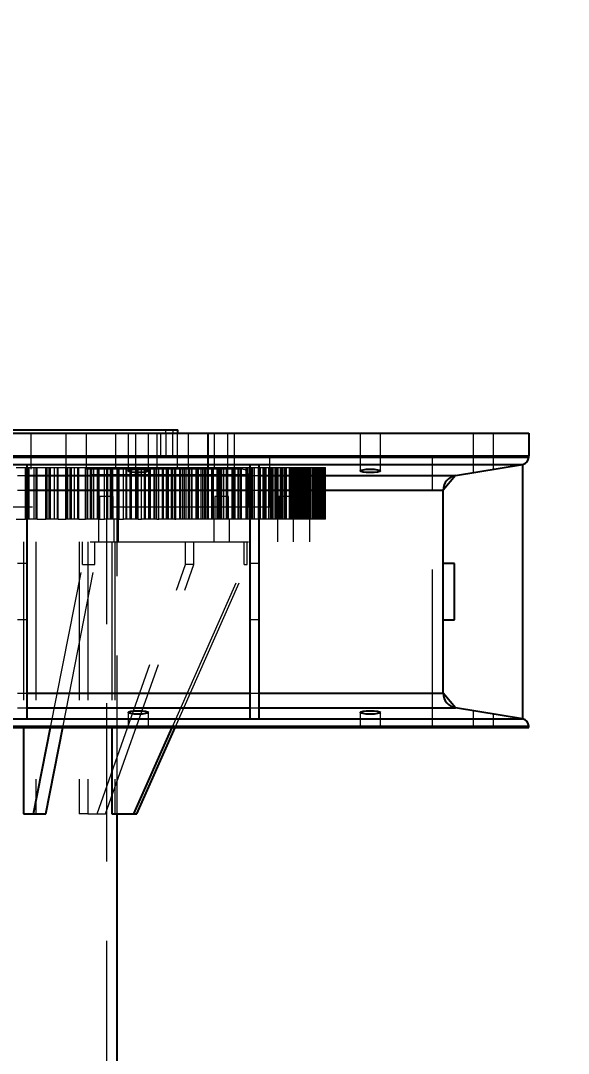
# Model space of a CAD drawing. Header units: millimetres. Extents: x 122 to 2816, y -707 to 556.
# Drawn here: x 668.52 to 672.92, y 334.25 to 342.53 of the extents above; entities that cross this region are included whole.
import ezdxf

# ---------------------------------------------------------------- set-up
doc = ezdxf.new("R2010")
doc.units = ezdxf.units.MM
doc.header["$PDSIZE"] = -1
doc.linetypes.add('HIDDEN', pattern=[1.905, 1.27, -0.635])
doc.layers.add('FORMAT', color=7, linetype='Continuous')
doc.styles.add('SLDTEXTSTYLE7', font='TXT', dxfattribs={"width": 0.75})
doc.dimstyles.new('SLDDIMSTYLE3', dxfattribs={"dimtxt": 1.852083, "dimasz": 1.852083, "dimexe": 0, "dimexo": 0.625, "dimgap": 0.463021, "dimtad": 1, "dimdec": 0, "dimlfac": 110, "dimrnd": 1e-09, "dimzin": 12, "dimtxsty": 'SLDTEXTSTYLE7', "dimsah": 1, "dimcen": 2.5, "dimazin": 3, "dimtfac": 1, "dimtdec": 0, "dimtmove": 0, "dimatfit": 3, "dimfrac": 2, "dimtzin": 12})

# ---------------------------------------------------------------- blocks, each defined once
blk = doc.blocks.new('*D1069')
at = {"layer": 'Defpoints', "color": 0}
for p in [(656.0573, 351.9038), (656.0573, 329.9975), (680.0573, 329.9975)]:
    blk.add_point(p, dxfattribs=at)
at = {"layer": 'FORMAT', "color": 0, "lineweight": -2}
for p, q in [((656.0573, 330.06), (656.0573, 351.9038)), ((678.2052, 351.9038), (657.9094, 351.9038)), ((680.0573, 330.06), (680.0573, 351.9038))]:
    blk.add_line(p, q, dxfattribs=at)
at = {"layer": 'FORMAT', "color": 0}
for points in [[(657.9094, 352.2125), (657.9094, 351.5951), (656.0573, 351.9038)], [(678.2052, 352.2125), (678.2052, 351.5951), (680.0573, 351.9038)]]:
    blk.add_solid(points, dxfattribs=at)
at = {"layer": 'FORMAT', "color": 0, "insert": (668.9703, 354.2189), "char_height": 1.85208, "attachment_point": 2, "style": 'SLDTEXTSTYLE7'}
blk.add_mtext('\\A1;2640', dxfattribs=at)

msp = doc.modelspace()

# ---------------------------------------------------------------- linework, layer by layer
at = {"color": 7, "linetype": 'Continuous', "lineweight": 25}
for p, q in [((662.602771, 339.224747), (672.602771, 339.224747)), ((666.935876, 339.252019), (669.784589, 339.252019)), ((669.784589, 339.224747), (669.784589, 339.252019)), ((672.602771, 339.224747), (672.602771, 339.042928)), ((662.602771, 339.042928), (672.602771, 339.042928)), ((662.602771, 339.032005), (672.602771, 339.032005)), ((672.602771, 339.032005), (672.602771, 339.042928)), ((662.652147, 338.973718), (672.553396, 338.973718)), ((668.498226, 338.973718), (668.570953, 338.973718)), ((668.570953, 338.973718), (668.570953, 336.930321)), ((670.361862, 338.973718), (670.361862, 336.930321)), ((670.361862, 338.973718), (670.434589, 338.973718)), ((670.434589, 338.973718), (670.434589, 336.930321)), ((672.015159, 338.884005), (672.553396, 338.973718)), ((672.553396, 338.973718), (672.553396, 336.930321)), ((672.015159, 338.884005), (671.916408, 338.767432)), ((671.916408, 337.136607), (671.916408, 338.767432)), ((672.007317, 338.179292), (671.916408, 338.179292)), ((672.007317, 337.724747), (672.007317, 338.179292)), ((671.916408, 337.724747), (672.007317, 337.724747)), ((672.015159, 337.020033), (671.916408, 337.136607)), ((672.553396, 336.930321), (672.015159, 337.020033)), ((662.652147, 336.930321), (672.553396, 336.930321)), ((668.498226, 336.930321), (668.570953, 336.930321)), ((670.361862, 336.930321), (670.434589, 336.930321)), ((662.602771, 336.872034), (672.602771, 336.872034)), ((662.602771, 336.86111), (672.602771, 336.86111)), ((668.546583, 336.86111), (668.546583, 336.170201)), ((668.625471, 336.170201), (668.761732, 336.86111)), ((668.723759, 336.170201), (668.86002, 336.86111)), ((669.254976, 336.86111), (669.254976, 336.170201)), ((669.432236, 336.170201), (669.738411, 336.86111)), ((669.456511, 336.170201), (669.762686, 336.86111)), ((672.602771, 336.86111), (672.602771, 336.872034)), ((668.546583, 336.170201), (668.625471, 336.170201)), ((668.625471, 336.170201), (668.723759, 336.170201)), ((669.254976, 336.170201), (669.432236, 336.170201)), ((669.298226, 334.133838), (669.298226, 336.170201)), ((669.432236, 336.170201), (669.456511, 336.170201))]:
    msp.add_line(p, q, dxfattribs=at)
at = {"color": 7, "linetype": 'HIDDEN', "lineweight": 18}
for p, q in [((668.606429, 339.042928), (668.606429, 339.224747)), ((668.886654, 339.224747), (668.886654, 339.042928)), ((669.050291, 339.042928), (669.050291, 339.224747)), ((669.284827, 339.224747), (669.284827, 339.042928)), ((669.384589, 339.224747), (669.384589, 339.042928)), ((669.448463, 339.042928), (669.448463, 339.224747)), ((669.548226, 339.042928), (669.548226, 339.224747)), ((669.617345, 339.224747), (669.617345, 339.042928)), ((669.648226, 339.042928), (669.648226, 339.224747)), ((669.684589, 339.252019), (669.684589, 339.224747)), ((669.689135, 339.224747), (669.689135, 339.042928)), ((669.74368, 339.042928), (669.74368, 339.224747)), ((669.748226, 339.224747), (669.748226, 339.252019)), ((669.780981, 339.042928), (669.780981, 339.224747)), ((669.867533, 339.224747), (669.867533, 339.042928)), ((670.022847, 339.224747), (670.022847, 339.042928)), ((670.03117, 339.042928), (670.03117, 339.224747)), ((670.075499, 339.224747), (670.075499, 339.042928)), ((670.186483, 339.042928), (670.186483, 339.224747)), ((670.239135, 339.042928), (670.239135, 339.224747)), ((671.248226, 339.224747), (671.248226, 339.042928)), ((671.411862, 339.042928), (671.411862, 339.224747)), ((672.157317, 339.224747), (672.157317, 339.042928)), ((672.320953, 339.042928), (672.320953, 339.224747)), ((672.602771, 339.032005), (662.602771, 339.032005)), ((668.606429, 338.933838), (668.606429, 339.042928)), ((668.886654, 339.042928), (668.886654, 338.933838)), ((669.050291, 338.933838), (669.050291, 339.042928)), ((669.284827, 339.042928), (669.284827, 338.933838)), ((669.384589, 339.042928), (669.384589, 338.921337)), ((669.448463, 338.933838), (669.448463, 339.042928)), ((669.548226, 338.921337), (669.548226, 339.042928)), ((669.617345, 339.042928), (669.617345, 338.933838)), ((669.780981, 338.933838), (669.780981, 339.042928)), ((669.867533, 339.042928), (669.867533, 338.933838)), ((670.022847, 339.042928), (670.022847, 338.933838)), ((670.030044, 338.933838), (670.030044, 339.042928)), ((670.03117, 338.933838), (670.03117, 339.042928)), ((670.075499, 339.042928), (670.075499, 338.933838)), ((670.186483, 338.933838), (670.186483, 339.042928)), ((670.239135, 338.933838), (670.239135, 339.042928)), ((670.523226, 338.629292), (670.523226, 339.042928)), ((671.248226, 339.042928), (671.248226, 338.921337)), ((671.411862, 338.921337), (671.411862, 339.042928)), ((671.830044, 336.86111), (671.830044, 339.042928)), ((672.157317, 339.042928), (672.157317, 338.9077)), ((672.320953, 338.934975), (672.320953, 339.042928)), ((668.485785, 338.947474), (668.560779, 338.947474)), ((668.560779, 338.533838), (668.560779, 338.947474)), ((668.560779, 338.947474), (668.564614, 338.947474)), ((668.564614, 338.533838), (668.564614, 338.947474)), ((668.564614, 338.947474), (668.567435, 338.947474)), ((668.567435, 338.533838), (668.567435, 338.947474)), ((668.567435, 338.947474), (668.581817, 338.947474)), ((670.361862, 338.973718), (668.570953, 338.973718)), ((668.581817, 338.533838), (668.581817, 338.947474)), ((668.581817, 338.947474), (668.591995, 338.947474)), ((668.591995, 338.533838), (668.591995, 338.947474)), ((668.591995, 338.947474), (668.648387, 338.947474)), ((668.632135, 338.533838), (668.632135, 338.947474)), ((668.648387, 338.533838), (668.648387, 338.947474)), ((668.648387, 338.947474), (668.655633, 338.947474)), ((668.652041, 338.533838), (668.652041, 338.947474)), ((668.654431, 338.533838), (668.654431, 338.947474)), ((668.655629, 338.533838), (668.655629, 338.947474)), ((668.655633, 338.947474), (668.723993, 338.947474)), ((668.655633, 338.533838), (668.655633, 338.947474)), ((668.723993, 338.533838), (668.723993, 338.947474)), ((668.723993, 338.947474), (668.73152, 338.947474)), ((668.73152, 338.533838), (668.73152, 338.947474)), ((668.73152, 338.947474), (668.735124, 338.947474)), ((668.735124, 338.533838), (668.735124, 338.947474)), ((668.735124, 338.947474), (668.751768, 338.947474)), ((668.751768, 338.533838), (668.751768, 338.947474)), ((668.751768, 338.947474), (668.762271, 338.947474)), ((668.762271, 338.533838), (668.762271, 338.947474)), ((668.762271, 338.947474), (668.817898, 338.947474)), ((668.794381, 338.533838), (668.794381, 338.947474)), ((668.817761, 338.533838), (668.817761, 338.947474)), ((668.817898, 338.533838), (668.817898, 338.947474)), ((668.817898, 338.947474), (668.824615, 338.947474)), ((668.82094, 338.533838), (668.82094, 338.947474)), ((668.824579, 338.533838), (668.824579, 338.947474)), ((668.824615, 338.947474), (668.88482, 338.947474)), ((668.824615, 338.533838), (668.824615, 338.947474)), ((668.88482, 338.533838), (668.88482, 338.947474)), ((668.88482, 338.947474), (668.896012, 338.947474)), ((668.896012, 338.533838), (668.896012, 338.947474)), ((668.896012, 338.947474), (668.900387, 338.947474)), ((668.900387, 338.533838), (668.900387, 338.947474)), ((668.900387, 338.947474), (668.919233, 338.947474)), ((668.919233, 338.533838), (668.919233, 338.947474)), ((668.919233, 338.947474), (668.930024, 338.947474)), ((668.930024, 338.533838), (668.930024, 338.947474)), ((668.930024, 338.947474), (668.984686, 338.947474)), ((668.953988, 338.533838), (668.953988, 338.947474)), ((668.980758, 338.533838), (668.980758, 338.947474)), ((668.984686, 338.533838), (668.984686, 338.947474)), ((668.984686, 338.947474), (668.990883, 338.947474)), ((668.984715, 338.533838), (668.984715, 338.947474)), ((668.990782, 338.533838), (668.990782, 338.947474)), ((668.990883, 338.947474), (669.042685, 338.947474)), ((668.990883, 338.533838), (668.990883, 338.947474)), ((669.042685, 338.533838), (669.042685, 338.947474)), ((669.042685, 338.947474), (669.057503, 338.947474)), ((669.057503, 338.533838), (669.057503, 338.947474)), ((669.057503, 338.947474), (669.062632, 338.947474)), ((669.062632, 338.533838), (669.062632, 338.947474)), ((669.062632, 338.947474), (669.083613, 338.947474)), ((669.083613, 338.533838), (669.083613, 338.947474)), ((669.083613, 338.947474), (669.094652, 338.947474)), ((669.094652, 338.533838), (669.094652, 338.947474)), ((669.094652, 338.947474), (669.148155, 338.947474)), ((669.110385, 338.533838), (669.110385, 338.947474)), ((669.14045, 338.533838), (669.14045, 338.947474)), ((669.145171, 338.533838), (669.145171, 338.947474)), ((669.148155, 338.533838), (669.148155, 338.947474)), ((669.148155, 338.947474), (669.153841, 338.947474)), ((669.153644, 338.533838), (669.153644, 338.947474)), ((669.153841, 338.947474), (669.197023, 338.947474)), ((669.153841, 338.533838), (669.153841, 338.947474)), ((669.197023, 338.533838), (669.197023, 338.947474)), ((669.197023, 338.947474), (669.215412, 338.947474)), ((669.215412, 338.533838), (669.215412, 338.947474)), ((669.215412, 338.947474), (669.221278, 338.947474)), ((669.221278, 338.533838), (669.221278, 338.947474)), ((669.221278, 338.947474), (669.244319, 338.947474)), ((669.244319, 338.533838), (669.244319, 338.947474)), ((669.244319, 338.947474), (669.255567, 338.947474)), ((669.255567, 338.533838), (669.255567, 338.947474)), ((669.255567, 338.947474), (669.307719, 338.947474)), ((669.263013, 338.533838), (669.263013, 338.947474)), ((669.296265, 338.533838), (669.296265, 338.947474)), ((669.301732, 338.533838), (669.301732, 338.947474)), ((669.307719, 338.533838), (669.307719, 338.947474)), ((669.307719, 338.947474), (669.312907, 338.947474)), ((669.312581, 338.533838), (669.312581, 338.947474)), ((669.312907, 338.947474), (669.347281, 338.947474)), ((669.312907, 338.533838), (669.312907, 338.947474)), ((669.347281, 338.533838), (669.347281, 338.947474)), ((669.347281, 338.947474), (669.369176, 338.947474)), ((669.369176, 338.533838), (669.369176, 338.947474)), ((669.369176, 338.947474), (669.375758, 338.947474)), ((669.375758, 338.533838), (669.375758, 338.947474)), ((669.375758, 338.947474), (669.400776, 338.947474)), ((669.400776, 338.533838), (669.400776, 338.947474)), ((669.400776, 338.947474), (669.412193, 338.947474)), ((669.411324, 338.533838), (669.411324, 338.947474)), ((669.412193, 338.533838), (669.412193, 338.947474)), ((669.412193, 338.947474), (669.462806, 338.947474)), ((669.447644, 338.533838), (669.447644, 338.947474)), ((669.453838, 338.533838), (669.453838, 338.947474)), ((669.462806, 338.533838), (669.462806, 338.947474)), ((669.462806, 338.947474), (669.46751, 338.947474)), ((669.467024, 338.533838), (669.467024, 338.947474)), ((669.46751, 338.947474), (669.492921, 338.947474)), ((669.46751, 338.533838), (669.46751, 338.947474)), ((669.492921, 338.533838), (669.492921, 338.947474)), ((669.492921, 338.947474), (669.518244, 338.947474)), ((669.518244, 338.533838), (669.518244, 338.947474)), ((669.518244, 338.947474), (669.525518, 338.947474)), ((669.525518, 338.533838), (669.525518, 338.947474)), ((669.525518, 338.947474), (669.552424, 338.947474)), ((669.552424, 338.533838), (669.552424, 338.947474)), ((669.552424, 338.947474), (669.563969, 338.947474)), ((669.554789, 338.533838), (669.554789, 338.947474)), ((669.563969, 338.533838), (669.563969, 338.947474)), ((669.563969, 338.947474), (669.612862, 338.947474)), ((669.594046, 338.533838), (669.594046, 338.947474)), ((669.600946, 338.533838), (669.600946, 338.947474)), ((669.612862, 338.533838), (669.612862, 338.947474)), ((669.612862, 338.947474), (669.617098, 338.947474)), ((669.616421, 338.533838), (669.616421, 338.947474)), ((669.617098, 338.947474), (669.633422, 338.947474)), ((669.617098, 338.533838), (669.617098, 338.947474)), ((669.633422, 338.533838), (669.633422, 338.947474)), ((669.633422, 338.947474), (669.662083, 338.947474)), ((669.662083, 338.533838), (669.662083, 338.947474)), ((669.662083, 338.947474), (669.670022, 338.947474)), ((669.670022, 338.533838), (669.670022, 338.947474)), ((669.670022, 338.947474), (669.698719, 338.947474)), ((669.692893, 338.533838), (669.692893, 338.947474)), ((669.698719, 338.533838), (669.698719, 338.947474)), ((669.698719, 338.947474), (669.710351, 338.947474)), ((669.710351, 338.533838), (669.710351, 338.947474)), ((669.710351, 338.947474), (669.75735, 338.947474)), ((669.734947, 338.533838), (669.734947, 338.947474)), ((669.742527, 338.533838), (669.742527, 338.947474)), ((669.75735, 338.533838), (669.75735, 338.947474)), ((669.75735, 338.947474), (669.761135, 338.947474)), ((669.760237, 338.533838), (669.760237, 338.947474)), ((669.761135, 338.947474), (669.768281, 338.947474)), ((669.761135, 338.533838), (669.761135, 338.947474)), ((669.768281, 338.533838), (669.768281, 338.947474)), ((669.768281, 338.947474), (669.800176, 338.947474)), ((669.800176, 338.533838), (669.800176, 338.947474)), ((669.800176, 338.947474), (669.808753, 338.947474)), ((669.808753, 338.533838), (669.808753, 338.947474)), ((669.808753, 338.947474), (669.839139, 338.947474)), ((669.825142, 338.533838), (669.825142, 338.947474)), ((669.839139, 338.533838), (669.839139, 338.947474)), ((669.839139, 338.947474), (669.850816, 338.947474)), ((669.850816, 338.533838), (669.850816, 338.947474)), ((669.850816, 338.947474), (669.895752, 338.947474)), ((669.869843, 338.533838), (669.869843, 338.947474)), ((669.878076, 338.533838), (669.878076, 338.947474)), ((669.895752, 338.533838), (669.895752, 338.947474)), ((669.895752, 338.947474), (669.899105, 338.947474)), ((669.897016, 338.533838), (669.897016, 338.947474)), ((669.897957, 338.533838), (669.897957, 338.947474)), ((669.899105, 338.947474), (669.932031, 338.947474)), ((669.899105, 338.533838), (669.899105, 338.947474)), ((669.932031, 338.533838), (669.932031, 338.947474)), ((669.932031, 338.947474), (669.941214, 338.947474)), ((669.941214, 338.533838), (669.941214, 338.947474)), ((669.941214, 338.947474), (669.97318, 338.947474)), ((669.951063, 338.533838), (669.951063, 338.947474)), ((669.97318, 338.533838), (669.97318, 338.947474)), ((669.97318, 338.947474), (669.98486, 338.947474)), ((669.98486, 338.533838), (669.98486, 338.947474)), ((669.98486, 338.947474), (670.027573, 338.947474)), ((669.998251, 338.533838), (669.998251, 338.947474)), ((670.007107, 338.533838), (670.007107, 338.947474)), ((670.019164, 338.533838), (670.019164, 338.947474)), ((670.027573, 338.533838), (670.027573, 338.947474)), ((670.027573, 338.947474), (670.030515, 338.947474)), ((670.029088, 338.533838), (670.029088, 338.947474)), ((670.030515, 338.947474), (670.057175, 338.947474)), ((670.030515, 338.533838), (670.030515, 338.947474)), ((670.057175, 338.533838), (670.057175, 338.947474)), ((670.057175, 338.947474), (670.066932, 338.947474)), ((670.066932, 338.533838), (670.066932, 338.947474)), ((670.066932, 338.947474), (670.100363, 338.947474)), ((670.070204, 338.533838), (670.070204, 338.947474)), ((670.100363, 338.533838), (670.100363, 338.947474)), ((670.100363, 338.947474), (670.112005, 338.947474)), ((670.112005, 338.533838), (670.112005, 338.947474)), ((670.112005, 338.947474), (670.152341, 338.947474)), ((670.11971, 338.533838), (670.11971, 338.947474)), ((670.129159, 338.533838), (670.129159, 338.947474)), ((670.13429, 338.533838), (670.13429, 338.947474)), ((670.152341, 338.533838), (670.152341, 338.947474)), ((670.152341, 338.947474), (670.154893, 338.947474)), ((670.15316, 338.533838), (670.15316, 338.947474)), ((670.154893, 338.947474), (670.175159, 338.947474)), ((670.154893, 338.533838), (670.154893, 338.947474)), ((670.175159, 338.533838), (670.175159, 338.947474)), ((670.175159, 338.947474), (670.185455, 338.947474)), ((670.18214, 338.533838), (670.18214, 338.947474)), ((670.185455, 338.533838), (670.185455, 338.947474)), ((670.185455, 338.947474), (670.220233, 338.947474)), ((670.220233, 338.533838), (670.220233, 338.947474)), ((670.220233, 338.947474), (670.231794, 338.947474)), ((670.231794, 338.533838), (670.231794, 338.947474)), ((670.231794, 338.947474), (670.26961, 338.947474)), ((670.233786, 338.533838), (670.233786, 338.947474)), ((670.241981, 338.533838), (670.241981, 338.947474)), ((670.243793, 338.533838), (670.243793, 338.947474)), ((670.26961, 338.533838), (670.26961, 338.947474)), ((670.26961, 338.947474), (670.271796, 338.947474)), ((670.26973, 338.533838), (670.26973, 338.947474)), ((670.271796, 338.947474), (670.285563, 338.947474)), ((670.271796, 338.533838), (670.271796, 338.947474)), ((670.285563, 338.533838), (670.285563, 338.947474)), ((670.285563, 338.947474), (670.296361, 338.947474)), ((670.28647, 338.533838), (670.28647, 338.947474)), ((670.296361, 338.533838), (670.296361, 338.947474)), ((670.296361, 338.947474), (670.33236, 338.947474)), ((670.33236, 338.533838), (670.33236, 338.947474)), ((670.33236, 338.947474), (670.343799, 338.947474)), ((670.340072, 338.533838), (670.340072, 338.947474)), ((670.341851, 338.533838), (670.341851, 338.947474)), ((670.343799, 338.533838), (670.343799, 338.947474)), ((670.343799, 338.947474), (670.378958, 338.947474)), ((670.350601, 338.533838), (670.350601, 338.947474)), ((670.37838, 338.533838), (670.37838, 338.947474)), ((670.378958, 338.533838), (670.378958, 338.947474)), ((670.378958, 338.947474), (670.380803, 338.947474)), ((670.380803, 338.947474), (670.387989, 338.947474)), ((670.380803, 338.533838), (670.380803, 338.947474)), ((670.38282, 338.533838), (670.38282, 338.947474)), ((670.387989, 338.533838), (670.387989, 338.947474)), ((670.387989, 338.947474), (670.399251, 338.947474)), ((670.399251, 338.533838), (670.399251, 338.947474)), ((670.399251, 338.947474), (670.436342, 338.947474)), ((670.433543, 338.533838), (670.433543, 338.947474)), ((672.553396, 338.973718), (670.434589, 338.973718)), ((670.436342, 338.533838), (670.436342, 338.947474)), ((670.436342, 338.947474), (670.447619, 338.947474)), ((670.438185, 338.533838), (670.438185, 338.947474)), ((670.447619, 338.533838), (670.447619, 338.947474)), ((670.447619, 338.947474), (670.479996, 338.947474)), ((670.449199, 338.533838), (670.449199, 338.947474)), ((670.470845, 338.533838), (670.470845, 338.947474)), ((670.478721, 338.533838), (670.478721, 338.947474)), ((670.479996, 338.533838), (670.479996, 338.947474)), ((670.479996, 338.947474), (670.481526, 338.947474)), ((670.481526, 338.947474), (670.482073, 338.947474)), ((670.481526, 338.533838), (670.481526, 338.947474)), ((670.482073, 338.533838), (670.482073, 338.947474)), ((670.482073, 338.947474), (670.493758, 338.947474)), ((670.493758, 338.533838), (670.493758, 338.947474)), ((670.493758, 338.947474), (670.531809, 338.947474)), ((670.516729, 338.533838), (670.516729, 338.947474)), ((670.527776, 338.533838), (670.527776, 338.947474)), ((670.531809, 338.533838), (670.531809, 338.947474)), ((670.531809, 338.947474), (670.542883, 338.947474)), ((670.536862, 338.533838), (670.536862, 338.947474)), ((670.539235, 338.533838), (670.539235, 338.947474)), ((670.542883, 338.533838), (670.542883, 338.947474)), ((670.542883, 338.947474), (670.572362, 338.947474)), ((670.55023, 338.533838), (670.55023, 338.947474)), ((670.567476, 338.533838), (670.567476, 338.947474)), ((670.570394, 338.533838), (670.570394, 338.947474)), ((670.572362, 338.533838), (670.572362, 338.947474)), ((670.572362, 338.947474), (670.573603, 338.947474)), ((670.573603, 338.947474), (670.579542, 338.947474)), ((670.573603, 338.533838), (670.573603, 338.947474)), ((670.579542, 338.533838), (670.579542, 338.947474)), ((670.579542, 338.947474), (670.618417, 338.947474)), ((670.591111, 338.533838), (670.591111, 338.947474)), ((670.608523, 338.533838), (670.608523, 338.947474)), ((670.618417, 338.533838), (670.618417, 338.947474)), ((670.618417, 338.947474), (670.629248, 338.947474)), ((670.620387, 338.533838), (670.620387, 338.947474)), ((670.620692, 338.533838), (670.620692, 338.947474)), ((670.629248, 338.533838), (670.629248, 338.947474)), ((670.629248, 338.947474), (670.655724, 338.947474)), ((670.643894, 338.533838), (670.643894, 338.947474)), ((670.653071, 338.533838), (670.653071, 338.947474)), ((670.655724, 338.533838), (670.655724, 338.947474)), ((670.655724, 338.947474), (670.656705, 338.947474)), ((670.656298, 338.533838), (670.656298, 338.947474)), ((670.656422, 338.533838), (670.656422, 338.947474)), ((670.656705, 338.947474), (670.695857, 338.947474)), ((670.656705, 338.533838), (670.656705, 338.947474)), ((670.680138, 338.533838), (670.680138, 338.947474)), ((670.681977, 338.533838), (670.681977, 338.947474)), ((670.692363, 338.533838), (670.692363, 338.947474)), ((670.695857, 338.533838), (670.695857, 338.947474)), ((670.695857, 338.947474), (670.706407, 338.947474)), ((670.706407, 338.533838), (670.706407, 338.947474)), ((670.706407, 338.947474), (670.729785, 338.947474)), ((670.711053, 338.533838), (670.711053, 338.947474)), ((670.71243, 338.533838), (670.71243, 338.947474)), ((670.723751, 338.533838), (670.723751, 338.947474)), ((670.726456, 338.533838), (670.726456, 338.947474)), ((670.729785, 338.533838), (670.729785, 338.947474)), ((670.729785, 338.947474), (670.730535, 338.947474)), ((670.730535, 338.947474), (670.763852, 338.947474)), ((670.730535, 338.533838), (670.730535, 338.947474)), ((670.733866, 338.533838), (670.733866, 338.947474)), ((670.742363, 338.533838), (670.742363, 338.947474)), ((670.754906, 338.533838), (670.754906, 338.947474)), ((670.758932, 338.533838), (670.758932, 338.947474)), ((670.763852, 338.533838), (670.763852, 338.947474)), ((670.763852, 338.947474), (670.774083, 338.947474)), ((670.768712, 338.533838), (670.768712, 338.947474)), ((670.774083, 338.533838), (670.774083, 338.947474)), ((670.774083, 338.947474), (670.794279, 338.947474)), ((670.776174, 338.533838), (670.776174, 338.947474)), ((670.781658, 338.533838), (670.781658, 338.947474)), ((670.790286, 338.533838), (670.790286, 338.947474)), ((670.794279, 338.533838), (670.794279, 338.947474)), ((670.794279, 338.947474), (670.794827, 338.947474)), ((670.794827, 338.947474), (670.822158, 338.947474)), ((670.794827, 338.533838), (670.794827, 338.947474)), ((670.794977, 338.533838), (670.794977, 338.947474)), ((670.795764, 338.533838), (670.795764, 338.947474)), ((670.807793, 338.533838), (670.807793, 338.947474)), ((670.80875, 338.533838), (670.80875, 338.947474)), ((670.816665, 338.533838), (670.816665, 338.947474)), ((670.822158, 338.533838), (670.822158, 338.947474)), ((670.822158, 338.947474), (670.832034, 338.947474)), ((670.822793, 338.533838), (670.822793, 338.947474)), ((670.829813, 338.533838), (670.829813, 338.947474)), ((670.831476, 338.533838), (670.831476, 338.947474)), ((670.832034, 338.533838), (670.832034, 338.947474)), ((670.832034, 338.947474), (670.848975, 338.947474)), ((670.83779, 338.533838), (670.83779, 338.947474)), ((670.839922, 338.533838), (670.839922, 338.947474)), ((670.844271, 338.533838), (670.844271, 338.947474)), ((670.844333, 338.533838), (670.844333, 338.947474)), ((670.84709, 338.533838), (670.84709, 338.947474)), ((670.848975, 338.533838), (670.848975, 338.947474)), ((670.848975, 338.947474), (670.849353, 338.947474)), ((670.849353, 338.947474), (670.870567, 338.947474)), ((670.849353, 338.533838), (670.849353, 338.947474)), ((670.850834, 338.533838), (670.850834, 338.947474)), ((670.85474, 338.533838), (670.85474, 338.947474)), ((670.868042, 338.533838), (670.868042, 338.947474)), ((670.870567, 338.533838), (670.870567, 338.947474)), ((670.870567, 338.947474), (670.880051, 338.947474)), ((670.87065, 338.533838), (670.87065, 338.947474)), ((670.880051, 338.533838), (670.880051, 338.947474)), ((670.880051, 338.947474), (670.893678, 338.947474)), ((670.882801, 338.533838), (670.882801, 338.947474)), ((670.883875, 338.533838), (670.883875, 338.947474)), ((670.888403, 338.533838), (670.888403, 338.947474)), ((670.89344, 338.533838), (670.89344, 338.947474)), ((670.893678, 338.533838), (670.893678, 338.947474)), ((670.893678, 338.947474), (670.893916, 338.947474)), ((670.893916, 338.947474), (670.908905, 338.947474)), ((670.893916, 338.533838), (670.893916, 338.947474)), ((670.896211, 338.533838), (670.896211, 338.947474)), ((670.900747, 338.533838), (670.900747, 338.947474)), ((670.906076, 338.533838), (670.906076, 338.947474)), ((670.906797, 338.533838), (670.906797, 338.947474)), ((670.908515, 338.533838), (670.908515, 338.947474)), ((670.908905, 338.533838), (670.908905, 338.947474)), ((670.908905, 338.947474), (670.917964, 338.947474)), ((670.914216, 338.533838), (670.914216, 338.947474)), ((670.917964, 338.533838), (670.917964, 338.947474)), ((670.917964, 338.947474), (670.928227, 338.947474)), ((670.919519, 338.533838), (670.919519, 338.947474)), ((670.921995, 338.533838), (670.921995, 338.947474)), ((670.922338, 338.533838), (670.922338, 338.947474)), ((670.928227, 338.533838), (670.928227, 338.947474)), ((670.928227, 338.947474), (670.928358, 338.947474)), ((670.928358, 338.947474), (670.937036, 338.947474)), ((670.928358, 338.533838), (670.928358, 338.947474)), ((670.937036, 338.533838), (670.937036, 338.947474)), ((670.937036, 338.947474), (670.945637, 338.947474)), ((670.945637, 338.533838), (670.945637, 338.947474)), ((670.945637, 338.947474), (670.952499, 338.947474)), ((670.946018, 338.533838), (670.946018, 338.947474)), ((670.952499, 338.533838), (670.952499, 338.947474)), ((670.952499, 338.947474), (670.952554, 338.947474)), ((670.952554, 338.947474), (670.954857, 338.947474)), ((670.952554, 338.533838), (670.952554, 338.947474)), ((670.954857, 338.533838), (670.954857, 338.947474)), ((670.954857, 338.947474), (670.96297, 338.947474)), ((670.959356, 338.533838), (670.959356, 338.947474)), ((670.962306, 338.533838), (670.962306, 338.947474)), ((670.96297, 338.533838), (670.96297, 338.947474)), ((670.96297, 338.947474), (670.966408, 338.947474)), ((670.966408, 338.533838), (670.966408, 338.947474)), ((670.966408, 338.947474), (670.966419, 338.947474)), ((670.966419, 338.947474), (670.969902, 338.947474)), ((670.966419, 338.533838), (670.966419, 338.947474)), ((670.969902, 338.533838), (670.969902, 338.947474)), ((670.969902, 338.947474), (670.970044, 338.947474)), ((670.970044, 338.533838), (670.970044, 338.947474)), ((670.352771, 338.888383), (665.761862, 338.888383)), ((670.307317, 338.933838), (665.807317, 338.933838)), ((668.498226, 338.884005), (668.570953, 338.884005)), ((670.361862, 338.884005), (668.570953, 338.884005)), ((670.352771, 338.629292), (670.352771, 338.888383)), ((670.361862, 338.884005), (670.434589, 338.884005)), ((672.015159, 338.884005), (670.434589, 338.884005)), ((668.498226, 338.767432), (668.570953, 338.767432)), ((670.361862, 338.767432), (668.570953, 338.767432)), ((669.161909, 338.715656), (669.156508, 338.715656)), ((669.156508, 338.715656), (669.156508, 338.533838)), ((669.265598, 338.715656), (669.161909, 338.715656)), ((669.265598, 338.533838), (669.265598, 338.715656)), ((670.102269, 338.715656), (670.081732, 338.715656)), ((670.081732, 338.715656), (670.081732, 338.533838)), ((670.190823, 338.715656), (670.102269, 338.715656)), ((670.190823, 338.533838), (670.190823, 338.715656)), ((670.361862, 338.767432), (670.434589, 338.767432)), ((671.916408, 338.767432), (670.434589, 338.767432)), ((670.637601, 338.715656), (670.595193, 338.715656)), ((670.595193, 338.715656), (670.595193, 338.533838)), ((670.704284, 338.715656), (670.637601, 338.715656)), ((670.704284, 338.533838), (670.704284, 338.715656)), ((670.523226, 338.629292), (667.5086, 338.629292)), ((668.485806, 338.533838), (668.560779, 338.533838)), ((668.564614, 338.533838), (668.560779, 338.533838)), ((668.567435, 338.533838), (668.564614, 338.533838)), ((668.581817, 338.533838), (668.567435, 338.533838)), ((668.591995, 338.533838), (668.581817, 338.533838)), ((668.648387, 338.533838), (668.591995, 338.533838)), ((668.655633, 338.533838), (668.648387, 338.533838)), ((668.655633, 338.533838), (668.723993, 338.533838)), ((668.73152, 338.533838), (668.723993, 338.533838)), ((668.735124, 338.533838), (668.73152, 338.533838)), ((668.751768, 338.533838), (668.735124, 338.533838)), ((668.762271, 338.533838), (668.751768, 338.533838)), ((668.817898, 338.533838), (668.762271, 338.533838)), ((668.824615, 338.533838), (668.817898, 338.533838)), ((668.824615, 338.533838), (668.88482, 338.533838)), ((668.896012, 338.533838), (668.88482, 338.533838)), ((668.900387, 338.533838), (668.896012, 338.533838)), ((668.919233, 338.533838), (668.900387, 338.533838)), ((668.930024, 338.533838), (668.919233, 338.533838)), ((668.984686, 338.533838), (668.930024, 338.533838)), ((668.990883, 338.533838), (668.984686, 338.533838)), ((668.990883, 338.533838), (669.042685, 338.533838)), ((669.057503, 338.533838), (669.042685, 338.533838)), ((669.062632, 338.533838), (669.057503, 338.533838)), ((669.083613, 338.533838), (669.062632, 338.533838)), ((669.094652, 338.533838), (669.083613, 338.533838)), ((669.148155, 338.533838), (669.094652, 338.533838)), ((669.147417, 338.533838), (669.147417, 338.352019)), ((669.153841, 338.533838), (669.148155, 338.533838)), ((669.153841, 338.533838), (669.197023, 338.533838)), ((669.215412, 338.533838), (669.197023, 338.533838)), ((669.213953, 326.26111), (669.213953, 338.533838)), ((669.221278, 338.533838), (669.215412, 338.533838)), ((669.244319, 338.533838), (669.221278, 338.533838)), ((669.255567, 338.533838), (669.244319, 338.533838)), ((669.307719, 338.533838), (669.255567, 338.533838)), ((669.274689, 338.352019), (669.274689, 338.533838)), ((669.298226, 336.170201), (669.298226, 338.533838)), ((669.307317, 338.352019), (669.307317, 338.533838)), ((669.312907, 338.533838), (669.307719, 338.533838)), ((669.312907, 338.533838), (669.347281, 338.533838)), ((669.369176, 338.533838), (669.347281, 338.533838)), ((669.375758, 338.533838), (669.369176, 338.533838)), ((669.400776, 338.533838), (669.375758, 338.533838)), ((669.412193, 338.533838), (669.400776, 338.533838)), ((669.462806, 338.533838), (669.412193, 338.533838)), ((669.46751, 338.533838), (669.462806, 338.533838)), ((669.46751, 338.533838), (669.492921, 338.533838)), ((669.518244, 338.533838), (669.492921, 338.533838)), ((669.525518, 338.533838), (669.518244, 338.533838)), ((669.552424, 338.533838), (669.525518, 338.533838)), ((669.563969, 338.533838), (669.552424, 338.533838)), ((669.612862, 338.533838), (669.563969, 338.533838)), ((669.617098, 338.533838), (669.612862, 338.533838)), ((669.617098, 338.533838), (669.633422, 338.533838)), ((669.662083, 338.533838), (669.633422, 338.533838)), ((669.670022, 338.533838), (669.662083, 338.533838)), ((669.698719, 338.533838), (669.670022, 338.533838)), ((669.710351, 338.533838), (669.698719, 338.533838)), ((669.75735, 338.533838), (669.710351, 338.533838)), ((669.761135, 338.533838), (669.75735, 338.533838)), ((669.761135, 338.533838), (669.768281, 338.533838)), ((669.800176, 338.533838), (669.768281, 338.533838)), ((669.808753, 338.533838), (669.800176, 338.533838)), ((669.839139, 338.533838), (669.808753, 338.533838)), ((669.850816, 338.533838), (669.839139, 338.533838)), ((669.895752, 338.533838), (669.850816, 338.533838)), ((669.899105, 338.533838), (669.895752, 338.533838)), ((669.932031, 338.533838), (669.899105, 338.533838)), ((669.941214, 338.533838), (669.932031, 338.533838)), ((669.97318, 338.533838), (669.941214, 338.533838)), ((669.98486, 338.533838), (669.97318, 338.533838)), ((670.027573, 338.533838), (669.98486, 338.533838)), ((670.030515, 338.533838), (670.027573, 338.533838)), ((670.057175, 338.533838), (670.030515, 338.533838)), ((670.066932, 338.533838), (670.057175, 338.533838)), ((670.100363, 338.533838), (670.066932, 338.533838)), ((670.072641, 338.533838), (670.072641, 338.352019)), ((670.112005, 338.533838), (670.100363, 338.533838)), ((670.152341, 338.533838), (670.112005, 338.533838)), ((670.154893, 338.533838), (670.152341, 338.533838)), ((670.175159, 338.533838), (670.154893, 338.533838)), ((670.185455, 338.533838), (670.175159, 338.533838)), ((670.220233, 338.533838), (670.185455, 338.533838)), ((670.199914, 338.352019), (670.199914, 338.533838)), ((670.231794, 338.533838), (670.220233, 338.533838)), ((670.26961, 338.533838), (670.231794, 338.533838)), ((670.271796, 338.533838), (670.26961, 338.533838)), ((670.285563, 338.533838), (670.271796, 338.533838)), ((670.296361, 338.533838), (670.285563, 338.533838)), ((670.33236, 338.533838), (670.296361, 338.533838)), ((670.343799, 338.533838), (670.33236, 338.533838)), ((670.378958, 338.533838), (670.343799, 338.533838)), ((670.380803, 338.533838), (670.378958, 338.533838)), ((670.387989, 338.533838), (670.380803, 338.533838)), ((670.399251, 338.533838), (670.387989, 338.533838)), ((670.436342, 338.533838), (670.399251, 338.533838)), ((670.447619, 338.533838), (670.436342, 338.533838)), ((670.479996, 338.533838), (670.447619, 338.533838)), ((670.481526, 338.533838), (670.479996, 338.533838)), ((670.482073, 338.533838), (670.481526, 338.533838)), ((670.493758, 338.533838), (670.482073, 338.533838)), ((670.531809, 338.533838), (670.493758, 338.533838)), ((670.542883, 338.533838), (670.531809, 338.533838)), ((670.572362, 338.533838), (670.542883, 338.533838)), ((670.573603, 338.533838), (670.572362, 338.533838)), ((670.579542, 338.533838), (670.573603, 338.533838)), ((670.618417, 338.533838), (670.579542, 338.533838)), ((670.586102, 338.533838), (670.586102, 338.352019)), ((670.629248, 338.533838), (670.618417, 338.533838)), ((670.655724, 338.533838), (670.629248, 338.533838)), ((670.656705, 338.533838), (670.655724, 338.533838)), ((670.695857, 338.533838), (670.656705, 338.533838)), ((670.706407, 338.533838), (670.695857, 338.533838)), ((670.729785, 338.533838), (670.706407, 338.533838)), ((670.713375, 338.352019), (670.713375, 338.533838)), ((670.730535, 338.533838), (670.729785, 338.533838)), ((670.763852, 338.533838), (670.730535, 338.533838)), ((670.774083, 338.533838), (670.763852, 338.533838)), ((670.794279, 338.533838), (670.774083, 338.533838)), ((670.794827, 338.533838), (670.794279, 338.533838)), ((670.822158, 338.533838), (670.794827, 338.533838)), ((670.832034, 338.533838), (670.822158, 338.533838)), ((670.848975, 338.533838), (670.832034, 338.533838)), ((670.84368, 338.352019), (670.84368, 338.533838)), ((670.849353, 338.533838), (670.848975, 338.533838)), ((670.870567, 338.533838), (670.849353, 338.533838)), ((670.880051, 338.533838), (670.870567, 338.533838)), ((670.893678, 338.533838), (670.880051, 338.533838)), ((670.893916, 338.533838), (670.893678, 338.533838)), ((670.908905, 338.533838), (670.893916, 338.533838)), ((670.917964, 338.533838), (670.908905, 338.533838)), ((670.928227, 338.533838), (670.917964, 338.533838)), ((670.928358, 338.533838), (670.928227, 338.533838)), ((670.937036, 338.533838), (670.928358, 338.533838)), ((670.945637, 338.533838), (670.937036, 338.533838)), ((670.952499, 338.533838), (670.945637, 338.533838)), ((670.952554, 338.533838), (670.952499, 338.533838)), ((670.954857, 338.533838), (670.952554, 338.533838)), ((670.96297, 338.533838), (670.954857, 338.533838)), ((670.966408, 338.533838), (670.96297, 338.533838)), ((670.966419, 338.533838), (670.966408, 338.533838)), ((670.969902, 338.533838), (670.966419, 338.533838)), ((670.970044, 338.533838), (670.969902, 338.533838)), ((665.270953, 338.352019), (670.84368, 338.352019)), ((668.546583, 338.352019), (668.546583, 336.86111)), ((668.644871, 338.352019), (668.644871, 336.170201)), ((668.99349, 338.352019), (668.99349, 336.170201)), ((669.019911, 338.170201), (669.019911, 338.352019)), ((669.061507, 338.352019), (669.061507, 336.170201)), ((669.118198, 338.170201), (669.118198, 338.352019)), ((669.254976, 338.352019), (669.254976, 336.86111)), ((669.279251, 338.352019), (669.279251, 336.170201)), ((669.846397, 338.170201), (669.846397, 338.352019)), ((669.914414, 338.170201), (669.914414, 338.352019)), ((670.318534, 338.170201), (670.318534, 338.352019)), ((670.342809, 338.170201), (670.342809, 338.352019)), ((668.570953, 338.179292), (668.498226, 338.179292)), ((668.761732, 336.86111), (669.019911, 338.170201)), ((668.86002, 336.86111), (669.118198, 338.170201)), ((669.019911, 338.170201), (669.118198, 338.170201)), ((669.135641, 336.170201), (669.846397, 338.170201)), ((669.203658, 336.170201), (669.914414, 338.170201)), ((669.738411, 336.86111), (670.318534, 338.170201)), ((669.762686, 336.86111), (670.342809, 338.170201)), ((669.914414, 338.170201), (669.846397, 338.170201)), ((670.318534, 338.170201), (670.342809, 338.170201)), ((670.434589, 338.179292), (670.361862, 338.179292)), ((668.570953, 337.724747), (668.498226, 337.724747)), ((670.434589, 337.724747), (670.361862, 337.724747)), ((668.498226, 337.136607), (668.570953, 337.136607)), ((670.361862, 337.136607), (668.570953, 337.136607)), ((670.361862, 337.136607), (670.434589, 337.136607)), ((671.916408, 337.136607), (670.434589, 337.136607)), ((668.498226, 337.020033), (668.570953, 337.020033)), ((670.361862, 337.020033), (668.570953, 337.020033)), ((669.384589, 336.982701), (669.384589, 336.86111)), ((669.548226, 336.86111), (669.548226, 336.982701)), ((670.361862, 337.020033), (670.434589, 337.020033)), ((672.015159, 337.020033), (670.434589, 337.020033)), ((671.248226, 336.982701), (671.248226, 336.86111)), ((671.411862, 336.86111), (671.411862, 336.982701)), ((672.157317, 336.996339), (672.157317, 336.86111)), ((672.320953, 336.86111), (672.320953, 336.969064)), ((670.361862, 336.930321), (668.570953, 336.930321)), ((672.553396, 336.930321), (670.434589, 336.930321)), ((672.602771, 336.872034), (662.602771, 336.872034)), ((669.061507, 336.170201), (668.99349, 336.170201)), ((669.061507, 336.170201), (669.203658, 336.170201))]:
    msp.add_line(p, q, dxfattribs=at)
at = {"color": 8, "linetype": 'Continuous', "lineweight": 25}
for p, q in [((668.570953, 338.884005), (670.361862, 338.884005)), ((670.434589, 338.884005), (672.015159, 338.884005)), ((668.570953, 338.767432), (670.361862, 338.767432)), ((670.434589, 338.767432), (671.916408, 338.767432)), ((668.570953, 337.136607), (670.361862, 337.136607)), ((670.434589, 337.136607), (671.916408, 337.136607)), ((668.570953, 337.020033), (670.361862, 337.020033)), ((670.434589, 337.020033), (672.015159, 337.020033))]:
    msp.add_line(p, q, dxfattribs=at)
at = {"color": 7, "linetype": 'Continuous', "lineweight": 25}
for centre, radius, start, end in [((672.54368, 339.032005), 0.059091, 279.463, 0), ((672.034589, 338.767432), 0.118182, 99.463, 180), ((672.034589, 337.136607), 0.118182, 180, 260.537), ((672.54368, 336.872034), 0.059091, 0, 80.537)]:
    msp.add_arc(centre, radius, start, end, dxfattribs=at)
at = {"color": 7, "linetype": 'HIDDEN', "lineweight": 18}
msp.add_arc((670.307317, 338.888383), 0.045455, 0, 90, dxfattribs=at)
at = {"color": 7, "linetype": 'Continuous', "lineweight": 25}
for centre in [(669.466408, 338.921337), (671.330044, 338.921337), (669.466408, 336.982701), (671.330044, 336.982701)]:
    msp.add_ellipse(centre, major_axis=(0.081818, 0), ratio=0.16667883, dxfattribs=at)

# ---------------------------------------------------------------- dimensions: what is measured, and where the dimension line sits
at = {"layer": 'FORMAT'}
dim = msp.add_linear_dim(base=(656.057317, 351.903802), p1=(680.057317, 329.997474), p2=(656.057317, 329.997474), dimstyle='SLDDIMSTYLE3', dxfattribs=at)
dim.commit()
dim.dimension.update_dxf_attribs({"geometry": '*D1069', "text_midpoint": (668.970272, 351.903802), "dimtype": 160})

doc.saveas('drawing.dxf')
